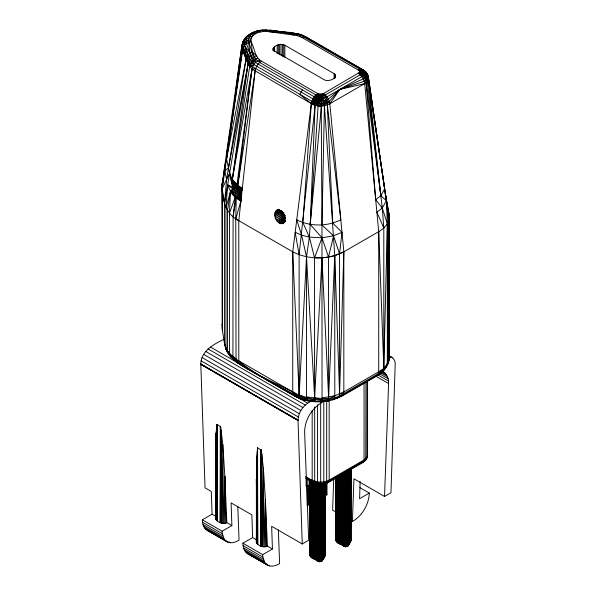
<?xml version="1.0" encoding="UTF-8"?>
<svg xmlns="http://www.w3.org/2000/svg" width="596" height="596" viewBox="0 0 596 596"><rect width="100%" height="100%" fill="white"/><g stroke="black" fill="none" stroke-linecap="round" stroke-linejoin="round"><path stroke-width="0.89" d="M226.845 522.692C223.127 524.592 217.495 522.573 215.767 518.945L216.028 432.994L217.056 424.382L220.654 426.803L222.822 444.661L224.848 476.219L226.845 522.692L231.874 525.597L222.137 531.215L202.349 519.787L212.087 514.169L216.393 516.658M220.468 426.386L220.356 522.692L220.654 426.803L221.31 523.109L221.347 430.252L222.412 523.377L222.822 444.661L223.604 523.467L224.848 476.219L225.899 523.109M222.621 322.831L222.137 324.366L222.472 330.922L222.152 184.157L223.15 181.042L222.152 184.119L241.797 46.108C243.213 34.672 255.937 29.487 266.203 29.8C279.673 32.281 294.491 30.918 306.977 37.384L363.426 69.978L367.36 74.224L368.522 77.957L386.282 200.398M224.789 523.377L224.848 476.219M267.41 546.107C263.685 548.015 258.053 545.988 256.332 542.36L256.585 456.417L257.614 447.805L261.219 450.226L263.38 468.076L265.406 499.634L267.41 546.107L272.432 549.013L262.702 554.63L242.915 543.209L252.644 537.585L256.235 539.663M260.981 449.749L260.921 546.107L261.219 450.226L261.868 546.532L261.912 453.668L262.978 546.793L263.38 468.076L264.162 546.882L265.406 499.634L266.457 546.532M261.026 449.809L260.921 546.107L261.093 449.92M265.354 546.793L265.406 499.634M307.283 486.001L307.275 506.108L309.309 503.583L309.279 480.197M310.024 485.695L310.024 504L309.309 503.583M326.25 494.628L326.25 482.738M384.845 368.544C388.264 365.043 389.56 359.723 389.106 354.881L389.121 214.791L385.254 193.335L389.121 214.791L389.113 359.172C388.346 365.937 383.72 371.755 377.864 374.996L340.636 396.489L332.747 399.812L341.962 396.079L376.851 375.934C381.179 372.992 386.096 369.088 387.348 363.821L388.45 221.407L386.387 200.636L368.023 76.161C367.382 72.675 364.469 71.013 361.832 69.255L302.448 35.283L269.496 30.53C261.823 29.673 250.074 31.104 248.16 40.133C250.953 47.687 252.115 57.849 259.625 62.453L316.007 95.002L319.322 95.986L322.488 95.911L325.319 94.935L360.193 74.805C362.688 73.822 362.659 70.313 360.17 69.33L301.114 35.522L297.955 34.501L296.89 35.537L268.93 31.677C262.3 30.582 249.411 32.951 251.154 41.944C254.745 48.067 254.566 57.313 261.435 61.105L317.772 93.632L319.799 94.22L323.486 93.565L359.358 72.503L359.522 71.431L358.457 70.134L302.127 37.608L296.89 35.537M220.527 426.498L220.356 522.692L220.356 426.274M389.121 214.791L388.346 212.526C391.758 220.364 385.21 228.022 378.721 231.665L343.832 251.81C328.187 260.042 308.4 259.871 292.733 251.81L238.787 220.662C225.005 214.18 221.854 197.976 222.152 184.157L222.606 226.882M237.327 184.477L232.582 187.219L227.657 184.887C228.991 188.403 235.137 203.191 240.374 196.084C241.805 192.113 239.965 187.42 236.985 184.671C234.243 181.84 231.941 186.071 232.5 188.679C232.127 194.259 235.949 198.863 240.933 200.979L235.77 218.747L236.023 360.699L236.716 362.144L240.657 364.931L294.603 396.079L299.721 398.5L306.232 400.452C297.598 398.56 290.461 392.988 282.839 388.838M216.05 503.665L215.767 518.945M256.578 530.731L256.332 542.36M366.585 73.829L365.646 71.989L359.284 70.902L361.66 70.641L364.975 71.2C368.879 74.448 370.131 81.25 364.707 83.626L329.834 103.756C324.783 106.341 318.532 106.684 313.265 104.568L314.42 99.741L317.772 93.632L314.383 96.872L314.39 102.46L315.12 105.187L310.225 224.387L321.974 237.797L328.545 257.047L328.605 397.182L327.845 400.937C320.477 402.315 312.811 402.047 305.517 400.281L304.63 398.225C281.513 384.889 255.729 376.083 234.086 360.148C230.853 354.672 225.757 349.949 224.565 343.393L224.565 203.258M278.6 209.278C270.107 211.915 277.438 228.194 284.724 222.36M336.919 398.329L338.863 397.167L339.578 394.045L343.84 251.78L329.834 103.756C329.283 99.674 326.981 95.807 323.486 93.565M360.155 481.441L359.582 498.696L369.319 493.078L359.82 487.595M333.753 478.528L332.613 510.139L335.779 511.964M350.82 520.651L352.4 521.56L353.942 478.797L384.539 496.461L390.969 492.758L395.2 364.402C395.617 360.416 392.891 357.19 389.277 355.887M384.539 496.461L388.607 383.556C388.89 378.847 387.184 373.439 382.505 371.464M226.324 156.174L242.356 49.513L242.989 41.601L245.656 37.6L251.922 32.936L255.349 33.801M359.567 71.699L364.506 72.787L367.836 75.93L367.21 78.486L365.572 80.363L364.223 81.287L339.772 89.437L328.381 99.033L323.725 100.62L319.136 100.806L318.86 105.842L324.418 105.619L326.496 102.646L329.357 101.417L339.772 89.437L363.255 78.903C365.735 77.726 367.576 74.433 365.646 71.989L363.188 70.261L358.934 70.499L360.312 69.419L362.01 69.367L363.426 69.978L366.182 72.608L364.879 71.103L362.01 69.367L360.17 69.33L358.457 70.134L360.312 69.419L361.146 70.06L362.01 69.367M237.819 363.143L230.57 356.706L229.482 353.324L229.482 213.152L230.443 191.607L232.5 188.679L237.744 185.065M340.636 396.489L342.976 395.141L343.832 391.945L343.832 251.817L334.743 255.602L334.81 395.744L334.669 397.495L333.604 399.603L328.061 400.937L329.081 400.058L329.365 398.769L328.605 397.182L334.743 255.632L324.418 105.619L323.166 98.124L321.751 94.168M251.996 36.565L247.444 36.624L246.237 38.77L245.902 42.435L252.048 58.155L255.326 62.461L314.189 96.761C318.085 98.869 323.077 98.847 327.003 96.813L361.869 76.675C363.895 75.714 365.423 73.017 363.843 71.013C361.958 67.892 371.464 77.808 363.21 69.851L360.17 69.33M321.341 401.22L321.758 401.637L322.034 397.942L321.974 224.99L324.418 105.619L318.145 105.783L311.604 103.771L252.004 69.002L249.657 66.566L248.122 63.906L250.156 59.809L252.048 58.155L252.331 51.897L251.154 41.944C247.102 42.525 243.257 45.393 242.356 49.513L226.555 158.916L224.737 165.993L222.166 188.887L222.166 329.029C224.111 338.722 223.724 350.716 231.851 357.861L229.236 355.015L225.973 347.93L225.973 207.78L227.657 184.887L232.5 188.679L238.147 185.55M322.533 93.982L325.841 100.128L329.834 103.756L339.772 89.437L364.707 83.626L366.659 82.166L366.078 79.909L367.59 77.651L367.836 75.93L362.144 71.945L361.221 70.127L358.986 70.552M379.488 373.558C383.392 371.941 386.253 367.844 387.348 363.821L387.333 223.716L382.289 208.041L375.696 199.675L366.13 82.643L367.851 80.669L367.21 78.493L364.335 74.031L364.409 72.213L359.522 71.431L361.876 71.006M359.552 71.974L364.476 73.457L368.47 78.963L368.388 77.137L366.808 74.455M319.799 94.22L318.271 103.339L309.376 237.133L306.508 256.787L299.155 394.887L299.319 396.645L300.555 398.806M235.368 183.985L233.051 185.252L232.328 179.508L252.004 69.002L252.577 66.715L255.326 62.461L255.52 58.997L257.83 58.065C253.874 59.168 250.283 62.371 249.657 66.566L232.328 179.508L232.768 186.153L236.925 184.075M369.319 493.078C368.842 504.507 362.301 515.756 352.4 521.56M386.29 366.845L378.721 371.8L343.832 391.945L334.81 395.744L322.034 397.942L320.79 401.778L320.618 401.257M266.025 31.454L266.27 30.098M315.284 401.227L314.874 401.644L306.508 256.787L301.569 235.167L296.748 219.82C310.307 226.808 327.226 226.584 340.815 219.812L327.316 104.889L326.496 102.646C321.691 104.002 316.245 103.779 311.835 101.298L252.577 66.715L250.305 64.361L248.808 61.783L243.056 47.464L222.166 188.887L224.573 203.214L226.629 179.59L246.111 58.877L248.13 54.758L252.331 51.897L256.839 56.315L252.048 58.155L248.13 54.758L243.056 47.464L242.594 45.892L243.958 43.985L248.264 41.377L250.849 40.901M388.897 330.75L389.113 359.172C388.16 364.216 383.645 367.114 382.237 371.911M310.225 224.387L321.654 103.466L320.916 94.265M251.095 38.166L248.562 38.151L244.33 39.947L243.958 43.985L250.156 59.809L253.717 64.48L314.42 99.741L319.233 94.138L316.908 100.486L316.208 105.455L318.86 105.842L321.654 103.458L324.313 105.634L324.12 103.205L321.192 100.873L318.949 103.406L318.145 105.775L315.105 105.276L311.321 103.764L302.88 222.554L309.376 237.133L314.554 257.8L314.606 397.942L312.714 399.536C305.837 398.866 299.013 397.115 292.949 393.725L256.876 374.295L236.023 360.699L229.758 355.156L228.402 353.435L227.493 350.679L227.493 210.619L230.443 191.607L238.616 186.138M325.163 482.76L325.163 554.757C324.775 560.188 318.458 564.911 314.993 558.608M335.786 539.291C335.861 544.573 344.041 544.245 346.947 546.584C348.958 544.64 352.02 541.347 350.664 538.322M320.067 94.25L319.136 100.806L313.042 99.078L314.189 96.761L317.772 93.632M242.505 44.581L242.989 41.601M212.087 514.169L211.304 491.462L205.039 487.841L200.807 364.387C200.688 351.193 213.89 344.101 224.156 339.228M324.857 400.84C313.056 406.405 304.698 418.958 304.616 432.048L308.683 540.259L302.261 543.969L298.022 420.515C298.097 411.933 304.049 404.289 311.753 400.907M239.935 364.052L241.976 365.341L239.644 363.992L238.787 360.796L238.787 220.662L255.088 71.311C255.639 67.221 257.941 63.347 261.435 61.105M232.924 358.315L233.096 216.735L235.278 197L241.387 192.903M339.549 253.911L341.992 232.298L332.791 223.157L327.316 104.889L327.875 102.147L325.93 97.342L323.039 93.796L325.319 94.935L322.488 95.911L321.356 98.318L321.192 100.866L321.974 224.99L333.551 235.83L339.549 253.911L339.578 394.045L343.616 393.725L378.505 373.588L383.563 369.907L383.824 368.097L387.333 223.716L386.387 200.636L380.829 195.756L366.13 82.643C365.534 78.448 362.502 75.089 358.948 73.003C363.173 73.666 366.503 77.398 367.248 81.525L367.21 78.493L366.249 75.677L364.335 74.031L359.485 72.243M240.866 194.236L242.311 188.388L238.609 186.503L237.826 185.356L252.004 69.002L255.602 68.831M366.078 79.909L363.217 75.685L361.176 74.075L358.36 73.435C361.846 75.677 364.149 79.544 364.707 83.626L378.721 231.665L378.721 371.8L377.864 374.996L375.525 376.344L378.169 374.482M300.757 398.769L299.721 398.5L298.425 396.318L299.155 394.887L299.125 254.73L315.113 105.187L315.999 100.262L318.465 93.922L314.383 96.872L311.335 103.622L292.733 251.81L292.733 391.945L293.59 395.141L295.929 396.489M237.811 185.483L236.985 184.671L252.004 69.002M233.692 105.932L233.937 104.091M234.31 101.327L234.563 99.487M234.809 97.647L235.062 95.807M235.435 93.043L235.688 91.203M235.934 89.363L236.307 86.606M236.56 84.766L241.797 46.108C242.803 40.886 246.871 32.512 253.427 35.09M240.262 60.166L240.523 58.334M241.417 51.912L241.678 50.071M242.058 47.322L242.699 42.733L243.63 41.474L242.699 42.733M375.696 199.675L380.829 195.756L368.254 79.797L368.522 77.972L366.786 74.448M255.088 71.311L237.826 185.356L242.311 188.388L240.873 192.583M388.905 356.17L389.106 354.881M367.158 380.717L366.98 457.966L365.333 460.522L362.927 462.436L328.053 482.574L325.334 483.676L363.538 461.878L365.333 460.522L366.98 457.966L367.568 455.053L367.568 380.777M367.568 455.053L366.845 457.266M224.573 203.214L248.033 63.876L242.356 49.513L241.797 46.108C242.669 42.085 246.878 39.828 250.76 39.85M233.096 216.735L236.277 197.827L235.77 218.747L238.795 220.609M222.152 184.119L223.738 175.105M224.059 173.302L224.372 171.506M317.571 404.826L317.571 481.888L317.981 484.131L320.678 484.392L323.375 484.131L323.792 481.888L323.792 401.115M232.582 187.219L226.555 158.916L246.096 58.959L242.401 49.624L246.781 56.739L250.156 59.809L253.322 60.36L254.343 56.963L252.331 51.897M387.668 363.873L387.914 362.793M273.035 48.917C274.756 44.834 280.954 43.173 284.843 45.229L334.155 73.695C339.206 78.322 327.509 82.457 323.933 79.596L274.629 51.129L273.035 48.917L273.035 50.757M333.551 235.83L321.974 237.797L314.554 257.8L321.974 257.815L328.545 257.047L333.551 235.83L341.992 232.298M322.302 559.264L321.877 560.978C319.098 559.54 308.117 559.346 310.24 553.289M366.249 75.677L366.033 72.638L361.66 70.641L363.277 70.35L361.221 70.127M225.973 207.78L230.443 191.607L232.812 191.815L240.188 188.18M316.774 95.367L316.007 95.002L314.189 96.761L312.811 98.943L311.321 103.764L315.105 105.276L321.304 105.924M251.579 62.26L252.577 66.715L249.657 66.566L251.579 62.26L255.52 58.997M322.384 559.346L321.877 560.978L313.399 558.512L313.399 482.82M339.333 476.159L339.333 543.537L347.811 546.003L348.571 543.559M229.482 213.152L235.278 197L240.836 193.961M322.51 559.272L321.877 560.978L314.152 558.75L314.152 482.142M339.333 543.537L347.811 546.003L348.764 543.44M318.465 93.922L316.036 97.595L313.265 104.568L312.088 101.447L318.949 103.406M312.811 98.943L311.335 103.622L299.967 94.444L302.321 89.907M323.255 557.774L321.877 560.978L314.949 558.944L314.949 482.328M340.085 475.474L340.085 543.775L347.811 546.003L349.189 542.8M323.621 557.573L322.503 560.054L315.776 559.078L315.776 483.393M349.926 541.771L348.436 545.079L340.882 543.969L340.882 474.744M327.256 482.82L328.664 482.008L329.171 480.093L329.171 400.244M361.504 73.718L359.358 72.503L361.802 73.293L362.122 72.429L362.01 72.854L365.907 76.415L366.659 82.166M367.598 77.651L368.261 79.782L367.851 80.669L367.598 77.651L366.421 74.984L368.522 77.957L389.106 219.052L388.45 221.407L389.113 359.172M222.166 188.887L229.639 173.138L234.027 183.941M323.673 557.245L321.877 560.978L316.625 559.16L316.625 483.475M341.709 473.954L341.709 544.103L347.811 546.003L349.249 543.023M269.496 30.53L288.047 32.72L270.025 30.098L268.93 31.677L294.953 33.383L303.543 35.745L304.325 36.87M324.783 555.517L322.503 560.054L316.625 559.16M351.096 539.782L348.436 545.079L342.558 544.193L342.558 473.12M294.417 33.823L293.828 34.955L287.086 32.855L287.615 32.415L295.4 33.681L294.953 33.383L294.417 33.823L298.82 34.121L301.211 35.291M388.212 362.219L388.808 361.064M380.829 195.756L384.643 188.828L368.254 79.797L366.13 82.643M386.387 200.636L382.289 208.041L376.873 212.161L383.802 227.963L383.824 368.097L378.721 231.68M368.254 79.797L367.248 81.54L382.289 208.041L383.802 227.963M321.535 100.858L323.166 98.124M316.439 103.041L315.12 105.187L316.208 105.455L318.271 103.339L316.908 100.486L318.882 98.228L316.826 97.833L315.075 99.972L315.418 102.78L316.439 103.034L315.999 100.262L317.571 98.02M324.731 483.304L324.731 556.224L322.503 560.054L317.482 559.19L317.482 483.505M350.664 469.253L350.664 541.25L348.436 545.079L343.415 544.215L343.415 473.142M319.404 98.28L320.946 96.06L320.797 94.265M365.907 76.415L364.447 78.083M240.583 190.854L242.311 188.388L239.339 187.68M366.644 79.298L367.21 78.486M367.158 456.849L364.052 459.956L329.171 480.093C321.497 484.287 312.282 481.374 305.748 476.375M364.581 461.192L366.458 458.95M324.731 556.224L322.808 559.055L318.346 559.16L318.346 483.475M350.664 541.25L348.742 544.081L344.279 544.193L344.279 472.196M387.348 363.821L388.562 362.174M249.627 34.791L250.573 33.54M316.826 97.833L318.368 95.837L317.824 95.71L318.368 95.837M320.946 96.06L321.08 98.325L319.136 100.806L318.525 100.746M314.383 96.872L315.485 97.394L317.199 95.516M363.21 75.677L364.052 74.634L361.809 73.293M296.942 35.551L298.82 34.121L299.587 34.479L296.234 33.845M283.145 223.306C287.89 219.231 283.316 208.719 277.028 210.165M255.326 62.461L259.379 59.674L259.625 62.453M314.673 406.919L314.673 481.195L315.463 483.535L318.271 484.213L318.607 483.922L312.699 482.008L312.185 480.093L312.185 410.458M226.629 179.59L224.856 170.665L228.514 167.878L248.033 63.876L250.253 64.301M363.612 461.572L362.137 462.682L363.538 461.878L364.052 459.956L364.052 382.893M360.193 74.805L360.893 74.321M361.869 76.675L362.845 76.012M364.223 81.287L365.572 80.363M281.744 210.656L274.816 215.365L281.826 211.424M282.72 211.736L275.054 216.944L282.988 212.645M246.632 36.803L248.13 35.797M304.63 398.225L306.56 396.929C319.016 398.009 332.367 401.302 343.616 393.725M283.994 212.876L275.561 218.523L283.659 214.284M232.812 191.815L239.756 187.278M284.776 214.485L276.298 220.021L285.387 215.38M308.728 400.393L308.02 400.847L306.947 399.953L306.56 396.929L306.508 256.787M299.676 36.438L302.448 35.283M240.68 195.212L240.933 200.979L236.202 197.701L240.918 194.721M285 216.43L277.222 221.34L285.223 217.324M240.933 192.352L234.459 195.995L230.443 191.607L233.207 193.342L240.724 188.679M285.186 221.414L281.372 223.761L285.305 221.563M233.051 185.252L236.083 183.389M285.365 218.106L278.287 222.42L284.799 219.164M236.716 183.754L232.768 186.153L229.639 173.138M240.225 196.226L237.171 198.066L240.322 196.345M279.33 209.382L275.471 211.707L279.405 209.561M279.658 209.956L275.061 212.705L279.859 210.284M233.483 184.462L235.822 183.076L233.483 184.462L232.328 179.508L248.033 63.876L249.657 66.566M285.022 219.924L279.457 223.217L285.201 220.282M230.443 191.607L233.759 194.758L240.777 190.623M240.374 196.084L240.933 200.979L238.132 198.081L240.464 196.717M284.434 222.33L282.057 223.716L284.478 222.353M280.649 223.664L285.454 220.878M274.838 213.86L280.984 210.306M238.132 198.081L240.508 196.74M329.365 398.769L334.81 395.744M236.202 197.701L241.089 195.056M253.985 32.013L258.515 30.538L260.281 32.005M232.574 190.236L239.644 186.541M327.003 96.813L324.902 97.707M327.875 102.147L329.357 101.417M342.976 395.141C327.875 403.03 308.691 403.097 293.59 395.141C271.359 382.714 248.405 370.556 229.482 353.324L228.402 353.435M233.207 193.342L240.501 189.915M233.759 194.758L240.993 191.458M328.664 482.008L322.749 483.922L325.893 483.535L326.683 481.195L326.683 400.423M302.127 37.608L305.599 36.788L307.953 38.606M297.955 34.501L298.887 34.136L303.543 35.745M379.995 373.103L381.582 372.5M240.032 189.133L242.311 188.388M378.721 371.8L382.99 370.421M241.797 46.108L242.594 45.892M309.279 485.725L307.752 486.09L307.752 478.715M345.956 471.972L345.956 543.969L348.206 543.254L350.336 541.704L350.336 469.715M320.022 484.175L320.022 558.944L322.272 558.221L324.403 556.679L324.403 483.758M324.12 103.205L326.496 102.646L325.841 100.128L323.725 100.627L326.496 102.639M328.545 257.047L334.743 255.632L339.578 394.045M341.545 544.237L344.689 546.614L346.947 546.584L337.418 542.546L337.418 476.092M328.642 400.795L327.316 401.071L326.69 400.601M257.815 30.91L261.13 30.389M328.515 398.925C318.309 401.518 308.631 398.411 299.155 394.887L292.733 251.817M327.845 400.937L314.874 401.644L307.417 400.698M306.061 478.394L313.31 482.574L315.023 482.73M388.853 357.19L390.454 357.049L392.488 357.742M323.598 483.699L317.757 483.699M320.678 484.339L323.375 484.131M202.349 519.787C202.349 523.802 203.601 528.369 207.348 530.433L227.143 541.853C231.032 543.805 235.591 542.323 239.056 540.162L237.789 506.466M321.974 237.797L309.376 237.133L301.569 235.167L295.184 232.298L299.125 254.73M272.216 30.649L270.025 30.098M274.853 30.992L281.893 31.916M283.651 32.147L290.803 33.085M292.643 33.324L295.4 33.681M242.915 543.209C242.907 547.217 244.166 551.784 247.914 553.848L267.701 565.276C271.59 567.221 276.149 565.746 279.621 563.578L278.354 529.881M248.122 63.906L246.111 58.877L248.808 61.783L251.527 62.2L253.367 60.419L253.717 64.48M255.021 31.543L257.673 32.758M315.463 483.535L316.029 483.676L312.699 482.008M321.125 399.722L314.606 397.942L321.974 257.815L328.605 397.182M315.999 100.262L314.42 99.741M342.558 544.193L347.811 546.003M364.476 73.457L367.702 75.156L367.36 74.224M315.485 97.394L316.036 97.595M313.369 401.615L312.714 399.536M364.506 72.787L366.339 73.457L367.702 75.156L366.033 72.638L366.92 73.487M207.348 530.433L228.812 542.509M247.914 553.848L269.37 565.924M313.399 558.512L321.013 561.559L311.485 557.521L311.485 480.912M345.956 543.969L348.436 545.079L350.902 540.773L350.902 468.65M320.022 558.944L322.503 560.054L324.969 555.74L324.969 483.743M361.832 69.255L363.426 69.978L365.326 72.459M298.887 34.136L299.654 34.501M382.498 371.628L384.115 372.396M358.948 73.003L361.169 74.075M337.418 542.546L345.881 546.793L342.059 544.476M311.485 557.521L319.948 561.767L313.824 558.057M340.651 543.805L345.881 546.793L336.919 542.144L336.919 477.53M313.973 558.355L319.948 561.767L310.985 557.118L310.985 480.503M338.848 542.978L336.502 541.704L336.502 477.098M340.413 543.828L345.881 546.793M319.948 561.767L310.568 556.679L310.568 480.994M311.73 557.074L310.24 556.224L310.24 480.532M388.845 356.125L390.454 357.049M382.297 371.666L385.508 373.521M381.85 372.195L386.67 374.973M380.345 372.567L387.579 376.739M379.369 373.685L388.212 378.788M377.305 374.579L388.555 381.075M375.756 376.136L388.607 383.556M238.787 360.796L292.733 391.945L298.425 396.318M210.53 347.088L263.723 377.894M264.363 378.169L270.964 382.073M271.59 382.341L278.213 386.26M278.824 386.521L282.236 388.585M296.503 396.727L307.745 403.216M208.011 348.928L305.226 405.057M205.665 351.409L302.88 407.537M203.646 354.359L300.868 410.488M202.104 357.578L299.319 413.706M201.128 360.848L298.343 416.977M200.8 363.955L298.015 420.083M200.8 364.096L298.015 420.225M200.8 364.238L298.015 420.366M200.807 364.387L298.022 420.515M305.875 477.448C312.341 482.38 321.445 485.315 329.044 481.166L365.802 459.613L365.959 381.462M306.053 478.171L314.099 482.82M325.349 494.114L326.854 494.985L326.854 483.185M302.261 543.969L271.657 526.305L272.432 549.013M202.498 522.215L222.286 533.644L224.431 539.492L227.143 541.853M243.056 545.631L262.843 557.059L264.989 562.907L267.701 565.276M202.938 524.428L222.725 535.856M243.496 547.851L263.283 559.272M203.653 526.395L223.44 537.815M244.211 549.81L264.006 561.231M229.073 541.868L230.659 542.785M204.644 528.063L224.431 539.492M245.202 551.479L264.989 562.907M205.881 529.419L225.668 540.848M246.446 552.835L266.233 564.263M310.002 555.74L311.529 556.671L310.002 555.74L310.002 479.929M364.409 72.213L366.339 73.457M337.388 541.742L335.935 540.773L335.935 478.007M339.578 543.202L344.689 546.614L341.992 544.208M313.645 558.176L318.756 561.588L316.059 559.182M341.717 544.506L344.689 546.614L341.948 544.357M313.563 557.893L318.756 561.588L316.014 559.331M341.933 544.513L344.689 546.614M315.999 559.488L318.756 561.588M236.426 361.437L236.806 361.765L233.677 359.798M229.967 355.358L227.776 352.527L227.493 350.679M225.474 346.44L224.565 343.393L226.107 349.442L227.136 351.446L228.38 352.422M225.772 347.014L226.987 351.096L227.91 351.983M342.208 544.766L343.415 546.055M315.068 558.452L317.482 561.03L316.483 559.517M236.985 184.671L232.328 179.508L234.668 183.717M363.21 69.851L364.424 71.215M262.285 29.949L263.104 31.566M235.785 358.904L239.003 362.577M316.334 559.659L317.482 561.03L316.401 559.592M236.172 184.089L232.328 179.508L235.39 183.769M236.023 360.699L233.096 356.862L234.086 360.148M252.048 58.155L250.029 53.096L244.397 45.467L250.156 59.809M222.137 324.366L222.666 325.155M363.843 71.013L364.156 71.535M239.026 197.738L240.933 200.979L239.786 197.06M228.886 353.413L229.609 354.709M367.836 75.93L368.388 77.137M243.056 47.464L248.808 61.783M366.547 73.792L366.071 72.496L366.473 73.718M367.792 76.877L368.47 78.963M326.25 492.013L326.854 494.985M313.042 99.078L313.667 102.199M226.264 349.8L225.973 347.93L226.107 349.442M386.543 202.163L386.797 203.929M387.057 205.695L387.311 207.46M248.621 42.584L250.029 53.096M368.023 76.161L368.328 78.918M368.626 81.682L368.827 83.522M325.118 554.258L325.163 554.757M262.702 554.63L262.843 557.059M222.137 531.215L222.286 533.644M321.08 98.325L321.713 105.909M226.391 154.371L226.555 158.916M252.644 537.585L251.87 514.877L231.099 502.882L231.874 525.597M224.737 165.993L224.856 170.665M256.585 495.805L256.34 479.057L256.489 543.045L256.585 456.417L256.943 543.686L257.457 447.916L257.673 544.237L257.517 447.842M216.05 474.252L215.782 455.642L215.923 519.63L216.028 432.994L216.385 520.271L216.899 424.501L217.115 520.822L216.996 424.397M308.378 485.74L308.378 504.946M257.584 447.805L257.673 544.237M217.056 424.382L217.115 520.822M351.096 468.709L351.051 540.281L348.436 545.079L345.129 544.103L345.129 472.114M349.919 469.223L349.919 542.144L348.742 544.081L346.753 543.775L346.753 470.862M349.42 469.626L349.42 542.546L348.742 544.081L347.505 543.537L347.505 471.54M348.846 469.998L348.742 544.081L348.206 543.254L348.206 470.333M338.632 475.869L338.632 543.254L346.947 546.584L337.992 542.919L337.992 476.465M336.174 477.56L336.174 541.25M335.786 477.515L335.786 540.281M335.563 75.103L335.563 76.944M335.019 74.344L335.019 78.031M334.155 73.695L334.155 78.307M326.705 483.013L326.705 494.896M325.535 483.259L325.535 494.218M325.118 483.259L325.118 555.256L322.503 560.054L319.195 559.078L319.195 484.317M323.986 483.274L323.986 557.118L322.808 559.055L320.819 558.75L320.819 483.989M323.486 483.676L323.486 557.521L322.808 559.055L321.572 558.512L321.572 484.667M322.913 484.049L322.808 559.055L322.272 558.221L322.272 483.46M320.678 402.278L320.678 484.392M312.699 481.613L312.699 558.221L321.013 561.559L312.058 557.893L312.058 481.277M309.808 479.989L309.853 555.256M306.113 477.918L306.113 486.217M284.843 45.229L284.843 57.216M283.726 44.73L283.726 56.717M282.415 44.417L282.415 56.404M281.014 44.313L281.014 55.376M279.613 44.417L279.613 54.556M278.302 44.73L278.302 53.953M277.177 45.229L277.177 53.528M274.629 46.704L274.629 51.316M273.765 47.352L273.765 51.04M273.221 48.105L273.221 49.952M220.393 426.296L220.356 522.692L220.423 426.334M278.488 209.412L276.157 210.783L278.481 209.464"/></g></svg>
